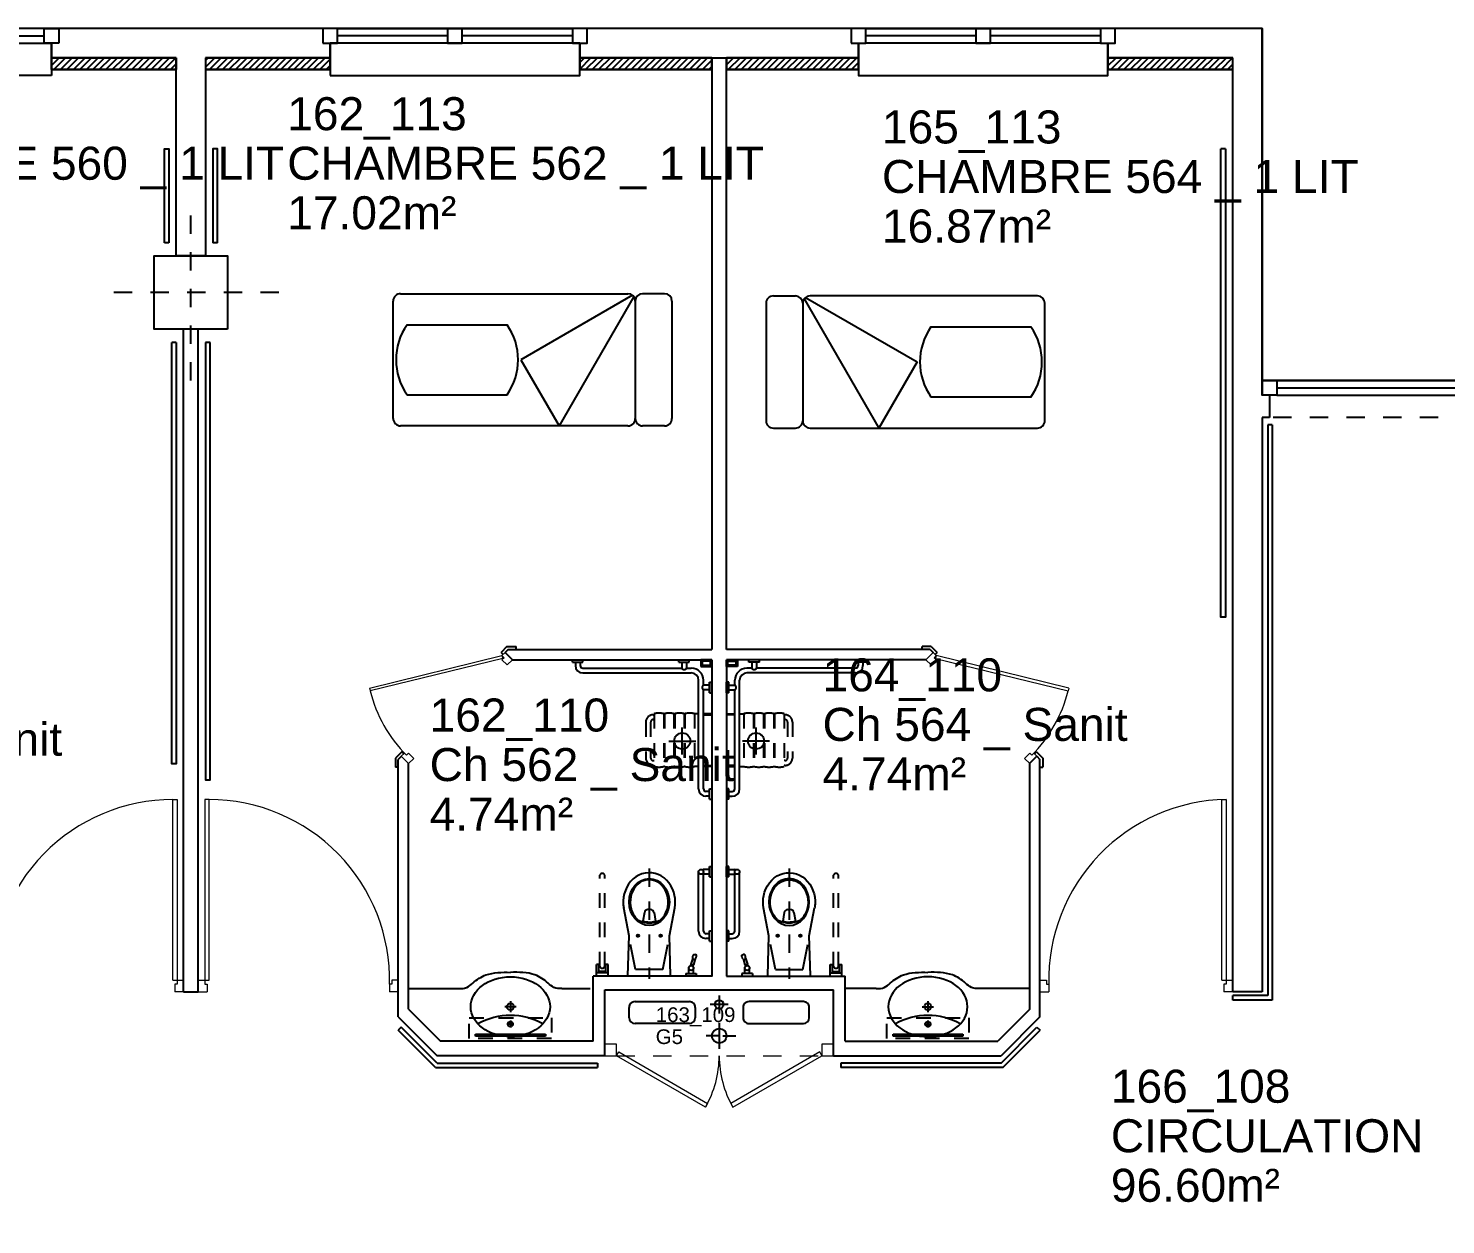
# Model space of a CAD drawing. Header units: metres. Extents: x -5 to 211, y -2 to 116.
# Drawn here: x 158.69 to 168.35, y 107.8 to 115.95 of the extents above; entities that cross this region are included whole.
import ezdxf

# ---------------------------------------------------------------- set-up
doc = ezdxf.new("R2010")
doc.units = ezdxf.units.M
doc.header["$MEASUREMENT"] = 0
for name, pattern in [('CACHÉ', [0.25, 0.125, -0.125]), ('CONTINU', [0]), ('HIDDEN2', [0.1875, 0.125, -0.0625])]:
    doc.linetypes.add(name, pattern=pattern)
doc.layers.get('0').update_dxf_attribs({"linetype": 'CONTINUOUS'})
for name, color, linetype in [('001 axes', 1, 'CONTINUOUS'), ('004 isolation', 7, 'CONTINUOUS'), ('006 sanitaire', 5, 'CONTINUOUS'), ('009 main courante', 171, 'CONTINUOUS'), ('400 Lits', 150, 'CONTINUOUS'), ('A_ACCÈS', 7, 'CONTINUOUS'), ('A_CHASS', 4, 'CONTINUOUS'), ('A_Etiqu_Gaine', 8, 'CONTINUOUS'), ('A_Etiqu_Gaine_code', 8, 'CONTINUOUS'), ('A_Etiqu_Local', 8, 'CONTINUOUS'), ('A_MURS_CLOI', 7, 'CONTINUOUS'), ('A_MURS_STRU', 7, 'CONTINU'), ('CONTOUR', 54, 'CONTINUOUS')]:
    doc.layers.add(name, color=color, linetype=linetype)
doc.layers.add('A_PORT', color=8, linetype='CONTINUOUS', lineweight=0)
doc.styles.add('Attribut', font='arial.ttf')

# ---------------------------------------------------------------- blocks, each defined once
blk = doc.blocks.new('A_Etiqu_Local')
at = {"style": 'Attribut', "flags": 1}
for tag, p in [('CODE_HOPITAL', (-0.4463, 1.9645)), ('CODE_SITE', (-0.4463, 1.7395)), ('CODE_BATIMENT', (-0.4463, 1.5145)), ('CODE_SECTEUR', (-0.4463, 1.2895)), ('CODE_ETAGE', (-0.4463, 1.0645)), ('NOM_NORMALISE', (-0.4463, -0.843)), ('SECTEUR_ACTIVITE', (-0.4463, -1.068)), ('SOUS_SECTEUR_ACTIVITE', (-0.4463, -1.293)), ('VOLUME', (-0.4463, -1.518)), ('SERVICE', (-0.4463, -1.743)), ('CODE_UG', (-0.4463, -1.968)), ('CODE_UA', (-0.4463, -2.193)), ('CODE_POLE', (-0.4463, -2.418)), ('OCCUPANT_EXTERNE', (-0.4463, -2.643)), ('DISPONIBILITE', (-0.4463, -2.868)), ('ACCES_HANDICAPES', (-0.4463, -3.093)), ('NATURE_SOL', (-0.4463, -3.318)), ('RISQUE_LABORATOIRE', (-0.4463, -3.543)), ('AMIANTE', (-0.4463, -3.768))]:
    blk.add_attdef(tag, p, '', height=0.15, dxfattribs=at)
at = {"layer": 'A_Etiqu_Local', "style": 'Attribut'}
for tag, p in [('CODE_PIECE', (-0.4437, 0.5281)), ('NOM_USAGE', (-0.4437, 0.1906)), ('SURFACE', (-0.4437, -0.1469))]:
    blk.add_attdef(tag, p, '', height=0.225, dxfattribs=at)
blk = doc.blocks.new('A_Etiqu_Gaine')
at = {"style": 'Attribut', "flags": 1}
for tag, p in [('CODE_HOPITAL', (-0.4323, 0.8651)), ('CODE_SITE', (-0.4323, 0.7151)), ('CODE_BATIMENT', (-0.4323, 0.5651)), ('CODE_SECTEUR', (-0.4323, 0.4151)), ('CODE_ETAGE', (-0.4323, 0.2651)), ('NOM_NORMALISE', (-0.4323, -0.3349)), ('SECTEUR_ACTIVITE', (-0.4323, -0.4849)), ('SOUS_SECTEUR_ACTIVITE', (-0.4323, -0.6349)), ('SURFACE', (-0.4323, -0.7849)), ('CODE_UG', (-0.4323, -0.9349)), ('CODE_POLE', (-0.4323, -1.0849)), ('AMIANTE', (-0.4323, -1.2349))]:
    blk.add_attdef(tag, p, '', height=0.1, dxfattribs=at)
at = {"layer": 'A_Etiqu_Gaine', "style": 'Attribut'}
blk.add_attdef('NOM_USAGE', (-0.4323, -0.1849), '', height=0.1, dxfattribs=at)
at = {"layer": 'A_Etiqu_Gaine_code', "style": 'Attribut'}
blk.add_attdef('CODE_PIECE', (-0.4323, -0.0349), '', height=0.1, dxfattribs=at)

msp = doc.modelspace()

# ---------------------------------------------------------------- linework, layer by layer
at = {"layer": '001 axes', "color": 8, "linetype": 'CACHÉ'}
for p, q in [((159.7999, 113.5461), (159.7999, 114.7461)), ((160.3999, 114.1461), (159.1999, 114.1461))]:
    msp.add_line(p, q, dxfattribs=at)
at = {"layer": '004 isolation', "color": 8, "linetype": 'Continuous'}
for p, q in [((158.8504, 115.6656), (158.8504, 115.7456)), ((158.8504, 115.7456), (159.6999, 115.7456)), ((158.8576, 115.7456), (158.8504, 115.7384)), ((158.8504, 115.6942), (158.9018, 115.7456)), ((158.946, 115.7456), (158.866, 115.6656)), ((158.9102, 115.6656), (158.9902, 115.7456)), ((159.0343, 115.7456), (158.9544, 115.6656)), ((158.9986, 115.6656), (159.0786, 115.7456)), ((159.1227, 115.7456), (159.0428, 115.6656)), ((159.087, 115.6656), (159.1669, 115.7456)), ((159.2111, 115.7456), (159.1311, 115.6656)), ((159.1753, 115.6656), (159.2553, 115.7456)), ((159.2995, 115.7456), (159.2195, 115.6656)), ((159.2637, 115.6656), (159.3437, 115.7456)), ((159.3879, 115.7456), (159.3079, 115.6656)), ((159.3521, 115.6656), (159.4321, 115.7456)), ((159.4763, 115.7456), (159.3963, 115.6656)), ((159.4405, 115.6656), (159.5205, 115.7456)), ((159.5647, 115.7456), (159.4847, 115.6656)), ((159.5289, 115.6656), (159.6089, 115.7456)), ((159.6531, 115.7456), (159.5731, 115.6656)), ((159.6173, 115.6656), (159.6973, 115.7456)), ((159.6999, 115.7456), (159.6999, 115.6656)), ((160.7494, 115.7456), (159.8999, 115.7456)), ((159.8999, 115.7456), (159.8999, 115.6656)), ((159.9182, 115.7456), (159.8999, 115.7272)), ((159.8999, 115.683), (159.9624, 115.7456)), ((160.0066, 115.7456), (159.9266, 115.6656)), ((159.9708, 115.6656), (160.0508, 115.7456)), ((160.095, 115.7456), (160.015, 115.6656)), ((160.0592, 115.6656), (160.1392, 115.7456)), ((160.1834, 115.7456), (160.1034, 115.6656)), ((160.1476, 115.6656), (160.2276, 115.7456)), ((160.2718, 115.7456), (160.1918, 115.6656)), ((160.236, 115.6656), (160.316, 115.7456)), ((160.3602, 115.7456), (160.2802, 115.6656)), ((160.3244, 115.6656), (160.4044, 115.7456)), ((160.4486, 115.7456), (160.3686, 115.6656)), ((160.4128, 115.6656), (160.4928, 115.7456)), ((160.537, 115.7456), (160.457, 115.6656)), ((160.5012, 115.6656), (160.5812, 115.7456)), ((160.6254, 115.7456), (160.5454, 115.6656)), ((160.5896, 115.6656), (160.6696, 115.7456)), ((160.7138, 115.7456), (160.6338, 115.6656)), ((160.678, 115.6656), (160.7494, 115.737)), ((160.7494, 115.6656), (160.7494, 115.7456)), ((163.3496, 115.7456), (162.4494, 115.7456)), ((162.4494, 115.7456), (162.4494, 115.6656)), ((162.4815, 115.7456), (162.4494, 115.7135)), ((162.4494, 115.6693), (162.5257, 115.7456)), ((162.5699, 115.7456), (162.4899, 115.6656)), ((162.5341, 115.6656), (162.6141, 115.7456)), ((162.6583, 115.7456), (162.5783, 115.6656)), ((162.6225, 115.6656), (162.7025, 115.7456)), ((162.7467, 115.7456), (162.6667, 115.6656)), ((162.7109, 115.6656), (162.7909, 115.7456)), ((162.835, 115.7456), (162.7551, 115.6656)), ((162.7992, 115.6656), (162.8792, 115.7456)), ((162.9234, 115.7456), (162.8434, 115.6656)), ((162.8876, 115.6656), (162.9677, 115.7456)), ((163.0118, 115.7456), (162.9319, 115.6656)), ((162.976, 115.6656), (163.056, 115.7456)), ((163.1002, 115.7456), (163.0202, 115.6656)), ((163.0644, 115.6656), (163.1444, 115.7456)), ((163.1886, 115.7456), (163.1086, 115.6656)), ((163.1528, 115.6656), (163.2328, 115.7456)), ((163.277, 115.7456), (163.197, 115.6656)), ((163.2412, 115.6656), (163.3212, 115.7456)), ((163.3496, 115.7298), (163.2854, 115.6656)), ((163.3496, 115.6656), (163.3496, 115.7456)), ((164.3501, 115.7456), (163.4499, 115.7456)), ((163.4499, 115.7456), (163.4499, 115.6656)), ((163.4538, 115.7456), (163.4499, 115.7417)), ((163.4499, 115.6975), (163.4979, 115.7456)), ((163.5421, 115.7456), (163.4621, 115.6656)), ((163.5063, 115.6656), (163.5863, 115.7456)), ((163.6305, 115.7456), (163.5505, 115.6656)), ((163.5947, 115.6656), (163.6747, 115.7456)), ((163.7189, 115.7456), (163.6389, 115.6656)), ((163.6831, 115.6656), (163.7631, 115.7456)), ((163.8073, 115.7456), (163.7273, 115.6656)), ((163.7715, 115.6656), (163.8515, 115.7456)), ((163.8957, 115.7456), (163.8157, 115.6656)), ((163.8599, 115.6656), (163.9399, 115.7456)), ((163.9841, 115.7456), (163.9041, 115.6656)), ((163.9483, 115.6656), (164.0283, 115.7456)), ((164.0725, 115.7456), (163.9925, 115.6656)), ((164.0367, 115.6656), (164.1167, 115.7456)), ((164.1609, 115.7456), (164.0809, 115.6656)), ((164.1251, 115.6656), (164.2051, 115.7456)), ((164.2492, 115.7456), (164.1693, 115.6656)), ((164.2135, 115.6656), (164.2935, 115.7456)), ((164.3376, 115.7456), (164.2577, 115.6656)), ((164.3501, 115.6656), (164.3501, 115.7456)), ((166.0501, 115.7456), (166.0501, 115.6656)), ((166.8999, 115.7456), (166.0501, 115.7456)), ((166.0612, 115.7456), (166.0501, 115.7345)), ((166.0501, 115.6903), (166.1054, 115.7456)), ((166.1496, 115.7456), (166.0696, 115.6656)), ((166.1138, 115.6656), (166.1938, 115.7456)), ((166.238, 115.7456), (166.158, 115.6656)), ((166.2022, 115.6656), (166.2822, 115.7456)), ((166.3264, 115.7456), (166.2464, 115.6656)), ((166.2906, 115.6656), (166.3706, 115.7456)), ((166.4148, 115.7456), (166.3348, 115.6656)), ((166.379, 115.6656), (166.459, 115.7456)), ((166.5032, 115.7456), (166.4232, 115.6656)), ((166.4674, 115.6656), (166.5474, 115.7456)), ((166.5916, 115.7456), (166.5116, 115.6656)), ((166.5558, 115.6656), (166.6358, 115.7456)), ((166.68, 115.7456), (166.6, 115.6656)), ((166.6442, 115.6656), (166.7241, 115.7456)), ((166.7684, 115.7456), (166.6883, 115.6656)), ((166.7326, 115.6656), (166.8125, 115.7456)), ((166.8567, 115.7456), (166.7767, 115.6656)), ((166.8209, 115.6656), (166.8998, 115.7445)), ((166.8999, 115.6656), (166.8999, 115.7456)), ((159.6999, 115.6656), (158.8504, 115.6656)), ((159.6999, 115.704), (159.6615, 115.6656)), ((159.8999, 115.6656), (160.7494, 115.6656)), ((160.7494, 115.6928), (160.7221, 115.6656)), ((162.4494, 115.6656), (163.3496, 115.6656)), ((163.3296, 115.6656), (163.3496, 115.6856)), ((163.4499, 115.6656), (164.3501, 115.6656)), ((164.3018, 115.6656), (164.3501, 115.7138)), ((164.3501, 115.6697), (164.346, 115.6656)), ((166.0501, 115.6656), (166.8999, 115.6656)), ((166.8998, 115.7004), (166.8651, 115.6656))]:
    msp.add_line(p, q, dxfattribs=at)
at = {"layer": '006 sanitaire', "color": 8, "linetype": 'Continuous'}
for p, q in [((162.401, 111.6278), (162.401, 111.6445)), ((162.401, 111.6278), (162.4717, 111.6278)), ((162.4198, 111.6278), (162.4198, 111.6045)), ((162.4528, 111.6278), (162.4528, 111.6045)), ((162.4698, 111.5875), (163.1446, 111.5875)), ((162.4717, 111.6278), (162.4717, 111.6445)), ((163.1257, 111.6445), (163.1964, 111.6445)), ((163.1257, 111.6278), (163.1257, 111.6445)), ((163.1257, 111.6278), (163.1964, 111.6278)), ((163.1446, 111.6278), (163.1446, 111.5875)), ((163.1776, 111.6278), (163.1776, 111.5875)), ((163.1776, 111.5875), (163.2101, 111.5875)), ((163.1964, 111.6278), (163.1964, 111.6445)), ((163.2751, 111.6445), (163.2751, 111.5976)), ((163.3501, 111.6445), (163.2751, 111.6445)), ((163.2751, 111.5976), (163.3501, 111.5976)), ((163.2851, 111.6345), (163.2851, 111.6076)), ((163.3401, 111.6345), (163.2851, 111.6345)), ((163.2851, 111.6076), (163.3401, 111.6076)), ((163.3401, 111.6076), (163.3401, 111.6345)), ((163.3501, 111.5976), (163.3501, 111.6445)), ((163.4497, 111.5976), (163.4497, 111.6445)), ((163.4497, 111.6445), (163.5247, 111.6445)), ((163.5247, 111.5976), (163.4497, 111.5976)), ((163.4597, 111.6076), (163.4597, 111.6345)), ((163.4597, 111.6345), (163.5147, 111.6345)), ((163.5147, 111.6076), (163.4597, 111.6076)), ((163.5147, 111.6345), (163.5147, 111.6076)), ((163.5247, 111.6445), (163.5247, 111.5976)), ((163.6222, 111.5875), (163.5897, 111.5875)), ((163.674, 111.6445), (163.6033, 111.6445)), ((163.6033, 111.6278), (163.6033, 111.6445)), ((163.674, 111.6278), (163.6033, 111.6278)), ((163.6222, 111.6278), (163.6222, 111.5875)), ((163.6552, 111.6278), (163.6552, 111.5875)), ((164.3299, 111.5875), (163.6552, 111.5875)), ((163.674, 111.6278), (163.674, 111.6445)), ((164.3281, 111.6278), (164.3281, 111.6445)), ((164.3988, 111.6278), (164.3281, 111.6278)), ((164.3469, 111.6278), (164.3469, 111.6045)), ((164.3799, 111.6278), (164.3799, 111.6045)), ((164.3988, 111.6278), (164.3988, 111.6445)), ((162.4698, 111.5545), (163.2101, 111.5545)), ((163.2601, 110.7643), (163.2601, 111.5045)), ((163.2931, 111.472), (163.2931, 111.5045)), ((163.3333, 111.4909), (163.3501, 111.4909)), ((163.3333, 111.4202), (163.3333, 111.4909)), ((163.3501, 111.4202), (163.3501, 111.4909)), ((163.4497, 111.4202), (163.4497, 111.4909)), ((163.4664, 111.4909), (163.4497, 111.4909)), ((163.4664, 111.4202), (163.4664, 111.4909)), ((163.5067, 111.472), (163.5067, 111.5045)), ((163.5397, 110.7643), (163.5397, 111.5045)), ((164.3299, 111.5545), (163.5897, 111.5545)), ((163.3333, 111.472), (163.2931, 111.472)), ((163.2931, 110.7643), (163.2931, 111.439)), ((163.3333, 111.439), (163.2931, 111.439)), ((163.3333, 111.4202), (163.3501, 111.4202)), ((163.4664, 111.4202), (163.4497, 111.4202)), ((163.4664, 111.472), (163.5067, 111.472)), ((163.4664, 111.439), (163.5067, 111.439)), ((163.5067, 110.7643), (163.5067, 111.439)), ((163.0562, 111.0907), (163.2407, 111.0907)), ((163.1484, 110.9984), (163.1484, 111.183)), ((163.7436, 111.0907), (163.559, 111.0907)), ((163.6513, 110.9984), (163.6513, 111.183)), ((163.3333, 110.7473), (163.3101, 110.7473)), ((163.3333, 110.7143), (163.3101, 110.7143)), ((163.3333, 110.6954), (163.3333, 110.7661)), ((163.3333, 110.7661), (163.3501, 110.7661)), ((163.4664, 110.7661), (163.4497, 110.7661)), ((163.4664, 110.6954), (163.4664, 110.7661)), ((163.4664, 110.7473), (163.4897, 110.7473)), ((163.4664, 110.7143), (163.4897, 110.7143)), ((163.3333, 110.6954), (163.3501, 110.6954)), ((163.4664, 110.6954), (163.4497, 110.6954)), ((163.3334, 110.1645), (163.3334, 110.2352)), ((163.3334, 110.2352), (163.3502, 110.2352)), ((163.3502, 110.1645), (163.3502, 110.2352)), ((163.4496, 110.1645), (163.4496, 110.2352)), ((163.4663, 110.2352), (163.4496, 110.2352)), ((163.4663, 110.1645), (163.4663, 110.2352)), ((163.2602, 109.7952), (163.2602, 110.1999)), ((163.3334, 110.2164), (163.2932, 110.2164)), ((163.2932, 109.7952), (163.2932, 110.1999)), ((163.3334, 110.1834), (163.2932, 110.1834)), ((163.3334, 110.1645), (163.3502, 110.1645)), ((163.4663, 110.1645), (163.4496, 110.1645)), ((163.4663, 110.2164), (163.5066, 110.2164)), ((163.4663, 110.1834), (163.5066, 110.1834)), ((163.5066, 109.7952), (163.5066, 110.1999)), ((163.5396, 109.7952), (163.5396, 110.1999)), ((162.7858, 109.7639), (162.7493, 109.9544)), ((162.9317, 109.9422), (162.9148, 109.9422)), ((163.0608, 109.7639), (163.0972, 109.9544)), ((163.739, 109.7639), (163.7025, 109.9544)), ((163.868, 109.9422), (163.8849, 109.9422)), ((164.014, 109.7639), (164.0504, 109.9544)), ((162.8902, 109.9214), (162.8804, 109.8633)), ((162.9564, 109.9214), (162.9662, 109.8631)), ((163.8433, 109.9214), (163.8336, 109.8631)), ((163.9096, 109.9214), (163.9193, 109.8633)), ((162.7783, 109.4939), (162.7858, 109.7639)), ((162.8338, 109.7639), (162.8578, 109.7639)), ((162.8458, 109.7519), (162.8458, 109.7759)), ((163.0128, 109.7639), (162.9888, 109.7639)), ((163.0008, 109.7519), (163.0008, 109.7759)), ((163.0683, 109.4939), (163.0608, 109.7639)), ((163.3334, 109.7782), (163.3102, 109.7782)), ((163.3334, 109.7452), (163.3102, 109.7452)), ((163.3334, 109.7971), (163.3502, 109.7971)), ((163.3334, 109.7264), (163.3334, 109.7971)), ((163.4663, 109.7971), (163.4496, 109.7971)), ((163.4663, 109.7264), (163.4663, 109.7971)), ((163.4663, 109.7782), (163.4896, 109.7782)), ((163.4663, 109.7452), (163.4896, 109.7452)), ((163.7315, 109.4939), (163.739, 109.7639)), ((163.787, 109.7639), (163.811, 109.7639)), ((163.799, 109.7519), (163.799, 109.7759)), ((163.966, 109.7639), (163.942, 109.7639)), ((163.954, 109.7519), (163.954, 109.7759)), ((164.0215, 109.4939), (164.014, 109.7639)), ((162.8301, 109.5346), (162.7959, 109.7046)), ((163.0164, 109.5346), (163.0506, 109.7046)), ((163.3334, 109.7264), (163.3502, 109.7264)), ((163.4663, 109.7264), (163.4496, 109.7264)), ((163.7833, 109.5346), (163.7491, 109.7046)), ((163.9696, 109.5346), (164.0038, 109.7046)), ((162.5644, 109.4893), (162.5644, 109.5688)), ((162.5802, 109.5688), (162.5644, 109.5688)), ((162.5802, 109.5103), (162.5802, 109.5688)), ((162.5869, 109.5612), (162.5802, 109.5612)), ((162.6265, 109.5612), (162.6199, 109.5612)), ((162.6265, 109.5103), (162.6265, 109.5688)), ((162.6424, 109.5688), (162.6265, 109.5688)), ((162.6424, 109.4893), (162.6424, 109.5688)), ((163.1925, 109.506), (163.1925, 109.5441)), ((163.2079, 109.5704), (163.2046, 109.56)), ((163.2177, 109.6048), (163.2068, 109.5707)), ((163.224, 109.5652), (163.2068, 109.5707)), ((163.2349, 109.5992), (163.2177, 109.6048)), ((163.2213, 109.6122), (163.2188, 109.6044)), ((163.2228, 109.5656), (163.2199, 109.5565)), ((163.2349, 109.5992), (163.224, 109.5652)), ((163.2255, 109.506), (163.2255, 109.5463)), ((163.2363, 109.6074), (163.2337, 109.5996)), ((163.5635, 109.6074), (163.566, 109.5996)), ((163.5648, 109.5992), (163.582, 109.6048)), ((163.5648, 109.5992), (163.5757, 109.5652)), ((163.5742, 109.506), (163.5742, 109.5463)), ((163.5757, 109.5652), (163.5929, 109.5707)), ((163.5769, 109.5656), (163.5798, 109.5565)), ((163.5784, 109.6122), (163.5809, 109.6044)), ((163.582, 109.6048), (163.5929, 109.5707)), ((163.5918, 109.5704), (163.5951, 109.56)), ((163.6072, 109.506), (163.6072, 109.5441)), ((164.1574, 109.4893), (164.1574, 109.5688)), ((164.1574, 109.5688), (164.1732, 109.5688)), ((164.1732, 109.5103), (164.1732, 109.5688)), ((164.1732, 109.5612), (164.1799, 109.5612)), ((164.2129, 109.5612), (164.2195, 109.5612)), ((164.2195, 109.5103), (164.2195, 109.5688)), ((164.2195, 109.5688), (164.2354, 109.5688)), ((164.2354, 109.4893), (164.2354, 109.5688)), ((162.6424, 109.5103), (162.5644, 109.5103)), ((162.6265, 109.5213), (162.5802, 109.5213)), ((163.0164, 109.5346), (162.8301, 109.5346)), ((163.1737, 109.506), (163.1737, 109.4893)), ((163.1737, 109.506), (163.2444, 109.506)), ((163.2444, 109.4893), (163.1737, 109.4893)), ((163.2444, 109.506), (163.2444, 109.4893)), ((163.6261, 109.506), (163.5554, 109.506)), ((163.5554, 109.506), (163.5554, 109.4893)), ((163.5554, 109.4893), (163.6261, 109.4893)), ((163.6261, 109.506), (163.6261, 109.4893)), ((163.7833, 109.5346), (163.9696, 109.5346)), ((164.1574, 109.5103), (164.2354, 109.5103)), ((164.1732, 109.5213), (164.2195, 109.5213)), ((161.2848, 109.4046), (161.6461, 109.4046)), ((162.3286, 109.4046), (162.5202, 109.4046)), ((163.4003, 109.3576), (163.4003, 109.2346)), ((164.4711, 109.4046), (164.2596, 109.4046)), ((165.5149, 109.4046), (165.1536, 109.4046)), ((162.0155, 109.2806), (161.939, 109.2806)), ((161.9772, 109.3188), (161.9772, 109.2423)), ((162.7868, 109.2057), (162.7868, 109.2757)), ((162.8268, 109.3157), (163.1968, 109.3157)), ((163.2368, 109.2757), (163.2368, 109.2057)), ((163.4617, 109.2961), (163.3388, 109.2961)), ((163.5637, 109.2757), (163.5637, 109.2057)), ((163.9737, 109.3157), (163.6037, 109.3157)), ((164.0137, 109.2057), (164.0137, 109.2757)), ((164.7843, 109.2806), (164.8608, 109.2806)), ((164.8225, 109.3188), (164.8225, 109.2423)), ((162.0011, 109.1623), (161.9533, 109.1623)), ((161.9772, 109.1862), (161.9772, 109.1384)), ((163.1968, 109.1657), (162.8268, 109.1657)), ((163.4003, 109.1702), (163.4003, 108.9945)), ((163.6037, 109.1657), (163.9737, 109.1657)), ((164.7986, 109.1623), (164.8464, 109.1623)), ((164.8225, 109.1862), (164.8225, 109.1384)), ((161.7398, 109.08), (161.7398, 109.0945)), ((161.7398, 109.0945), (162.2162, 109.0945)), ((162.2162, 109.08), (161.7398, 109.08)), ((162.2162, 109.0945), (162.2162, 109.08)), ((163.4003, 109.0823), (163.3124, 109.0823)), ((163.4253, 109.0823), (163.5132, 109.0823)), ((164.5851, 109.08), (164.5851, 109.0945)), ((164.5851, 109.0945), (165.0615, 109.0945)), ((165.0615, 109.08), (164.5851, 109.08)), ((165.0615, 109.0945), (165.0615, 109.08))]:
    msp.add_line(p, q, dxfattribs=at)
at = {"layer": '006 sanitaire', "color": 8, "linetype": 'HIDDEN2', "ltscale": 0.5}
for p, q in [((162.9001, 111.2197), (162.9001, 110.9747)), ((162.9331, 111.2197), (162.9331, 110.9747)), ((162.9501, 111.2697), (162.9568, 111.2697)), ((162.9501, 111.2367), (162.9568, 111.2367)), ((162.9568, 111.2765), (162.9568, 110.9179)), ((163.0218, 111.2765), (163.0218, 110.9179)), ((163.0268, 111.2765), (163.0218, 111.2765)), ((163.0268, 111.2765), (163.0268, 110.9179)), ((163.0918, 111.2765), (163.0918, 110.9179)), ((163.0968, 111.2765), (163.0918, 111.2765)), ((163.0968, 111.2765), (163.0968, 110.9179)), ((163.1618, 111.2765), (163.1618, 110.9179)), ((163.1668, 111.2765), (163.1618, 111.2765)), ((163.1668, 111.2765), (163.1668, 110.9179)), ((163.2318, 111.2765), (163.2318, 110.9179)), ((163.2601, 111.2765), (163.2318, 111.2765)), ((163.3501, 111.2765), (163.2931, 111.2765)), ((163.2931, 111.2697), (163.3501, 111.2697)), ((163.4497, 111.2765), (163.5067, 111.2765)), ((163.5067, 111.2697), (163.4497, 111.2697)), ((163.5397, 111.2765), (163.568, 111.2765)), ((163.568, 111.2765), (163.568, 110.9179)), ((163.633, 111.2765), (163.633, 110.9179)), ((163.633, 111.2765), (163.638, 111.2765)), ((163.638, 111.2765), (163.638, 110.9179)), ((163.703, 111.2765), (163.703, 110.9179)), ((163.703, 111.2765), (163.708, 111.2765)), ((163.708, 111.2765), (163.708, 110.9179)), ((163.773, 111.2765), (163.773, 110.9179)), ((163.773, 111.2765), (163.778, 111.2765)), ((163.778, 111.2765), (163.778, 110.9179)), ((163.843, 111.2765), (163.843, 110.9179)), ((163.8497, 111.2697), (163.843, 111.2697)), ((163.8497, 111.2367), (163.843, 111.2367)), ((163.8667, 111.2197), (163.8667, 110.9747)), ((163.8997, 111.2197), (163.8997, 110.9747)), ((162.9501, 110.9577), (162.9568, 110.9577)), ((162.9501, 110.9247), (162.9568, 110.9247)), ((163.0268, 110.9179), (163.0218, 110.9179)), ((163.0968, 110.9179), (163.0918, 110.9179)), ((163.1668, 110.9179), (163.1618, 110.9179)), ((163.2601, 110.9179), (163.2318, 110.9179)), ((163.2931, 110.9247), (163.3501, 110.9247)), ((163.3501, 110.9179), (163.2931, 110.9179)), ((163.5067, 110.9247), (163.4497, 110.9247)), ((163.4497, 110.9179), (163.5067, 110.9179)), ((163.5397, 110.9179), (163.568, 110.9179)), ((163.633, 110.9179), (163.638, 110.9179)), ((163.703, 110.9179), (163.708, 110.9179)), ((163.773, 110.9179), (163.778, 110.9179)), ((163.8497, 110.9577), (163.843, 110.9577)), ((163.8497, 110.9247), (163.843, 110.9247)), ((162.5869, 109.5536), (162.5869, 110.1772)), ((162.6199, 109.5536), (162.6199, 110.1772)), ((164.1799, 109.5536), (164.1799, 110.1772)), ((164.2129, 109.5536), (164.2129, 110.1772)), ((161.6972, 109.0641), (161.6972, 109.2041)), ((161.6972, 109.2041), (162.2572, 109.2041)), ((162.2572, 109.2041), (162.2572, 109.0641)), ((164.5425, 109.0641), (164.5425, 109.2041)), ((164.5425, 109.2041), (165.1025, 109.2041)), ((165.1025, 109.2041), (165.1025, 109.0641)), ((162.2572, 109.0641), (161.6972, 109.0641)), ((165.1025, 109.0641), (164.5425, 109.0641))]:
    msp.add_line(p, q, dxfattribs=at)
at = {"layer": '006 sanitaire', "color": 8, "linetype": 'HIDDEN2'}
for p, q in [((162.9233, 110.2218), (162.9233, 109.4695)), ((163.8765, 110.2218), (163.8765, 109.4695))]:
    msp.add_line(p, q, dxfattribs=at)
at = {"layer": '006 sanitaire', "color": 8, "linetype": 'Continuous'}
for centre, radius in [((163.1484, 111.0907), 0.055), ((163.6513, 111.0907), 0.055), ((163.2767, 110.1999), 0.0165), ((163.5231, 110.1999), 0.0165), ((162.8458, 109.7639), 0.008), ((163.0008, 109.7639), 0.008), ((163.799, 109.7639), 0.008), ((163.954, 109.7639), 0.008), ((163.209, 109.5441), 0.0165), ((163.5907, 109.5441), 0.0165), ((161.9772, 109.2806), 0.023), ((163.4003, 109.2961), 0.03), ((164.8225, 109.2806), 0.023), ((161.9772, 109.1623), 0.0175), ((164.8225, 109.1623), 0.0175), ((163.4003, 109.0823), 0.05)]:
    msp.add_circle(centre, radius, dxfattribs=at)
for centre, radius, start, end in [((162.4698, 111.6045), 0.05, 180, 270), ((162.4698, 111.6045), 0.017, 180, 270), ((163.1611, 111.5967), 0.0189, 209.13506, 330.86494), ((163.2101, 111.5045), 0.083, 0, 90), ((163.5897, 111.5045), 0.083, 90, 180), ((163.6387, 111.5967), 0.0189, 209.13506, 330.86494), ((164.3299, 111.6045), 0.017, 270, 0), ((164.3299, 111.6045), 0.05, 270, 0), ((163.2101, 111.5045), 0.05, 0, 90), ((163.5897, 111.5045), 0.05, 90, 180), ((163.3022, 111.4555), 0.0189, 119.13506, 240.86494), ((163.4975, 111.4555), 0.0189, 299.13506, 60.86494), ((163.3101, 110.7643), 0.05, 180, 270), ((163.3101, 110.7643), 0.017, 180, 270), ((163.4897, 110.7643), 0.05, 270, 0), ((163.4897, 110.7643), 0.017, 270, 0), ((163.3024, 110.1999), 0.0189, 119.13506, 140.11187), ((163.4974, 110.1999), 0.0189, 39.88813, 60.86494), ((162.9148, 109.9172), 0.025, 90, 170.48257), ((162.9317, 109.9172), 0.025, 9.51743, 90), ((163.868, 109.9172), 0.025, 90, 170.48257), ((163.8849, 109.9172), 0.025, 9.51743, 90), ((162.8766, 109.9124), 0.05, 226.30834, 244.72327), ((162.9236, 110.0121), 0.1602, 244.72327, 295.2614), ((162.9236, 110.0176), 0.1602, 254.35123, 285.38551), ((162.9707, 109.9124), 0.05, 295.2614, 314.08403), ((163.829, 109.9124), 0.05, 225.91597, 244.7386), ((163.8761, 110.0121), 0.1602, 244.7386, 295.27673), ((163.8761, 110.0176), 0.1602, 254.61449, 285.64877), ((163.9232, 109.9124), 0.05, 295.27673, 313.69166), ((163.3102, 109.7952), 0.05, 180, 270), ((163.3102, 109.7952), 0.017, 180, 270), ((163.4896, 109.7952), 0.017, 270, 0), ((163.4896, 109.7952), 0.05, 270, 0), ((162.6034, 109.5603), 0.0178, 201.92878, 338.07122), ((164.1964, 109.5603), 0.0178, 201.92878, 338.07122), ((162.8268, 109.2757), 0.04, 89.99924, 179.99933), ((163.1968, 109.2757), 0.04, 359.99924, 89.99933), ((163.6037, 109.2757), 0.04, 90.00067, 180.00076), ((163.9737, 109.2757), 0.04, 0.00067, 90.00076), ((161.9772, 108.774), 0.4476, 60.42755, 119.57245), ((162.8268, 109.2057), 0.04, 180.00006, 269.99994), ((163.1968, 109.2057), 0.04, 269.99934, 359.99923), ((163.6037, 109.2057), 0.04, 180.00067, 270.00076), ((163.9737, 109.2057), 0.04, 270.00006, 359.99994), ((164.8225, 108.774), 0.4476, 60.42755, 119.57245)]:
    msp.add_arc(centre, radius, start, end, dxfattribs=at)
at = {"layer": '006 sanitaire', "color": 8, "linetype": 'HIDDEN2', "ltscale": 0.5}
for centre, radius, start, end in [((162.9893, 111.1641), 0.1169, 73.86503, 106.13497), ((163.0593, 111.1641), 0.1169, 73.86503, 106.13497), ((163.1293, 111.1641), 0.1169, 73.86503, 106.13497), ((163.1993, 111.1641), 0.1169, 73.86503, 106.13497), ((163.6005, 111.1641), 0.1169, 73.86503, 106.13497), ((163.6705, 111.1641), 0.1169, 73.86503, 106.13497), ((163.7405, 111.1641), 0.1169, 73.86503, 106.13497), ((163.8105, 111.1641), 0.1169, 73.86503, 106.13497), ((162.9501, 111.2197), 0.05, 90, 180), ((162.9501, 111.2197), 0.017, 90, 180), ((163.8497, 111.2197), 0.05, 360, 90), ((163.8497, 111.2197), 0.017, 360, 90), ((162.9501, 110.9747), 0.05, 180, 270), ((162.9501, 110.9747), 0.017, 180, 270), ((162.9893, 111.0302), 0.1169, 253.86503, 286.13497), ((163.0593, 111.0302), 0.1169, 253.86503, 286.13497), ((163.1293, 111.0302), 0.1169, 253.86503, 286.13497), ((163.1993, 111.0302), 0.1169, 253.86503, 286.13497), ((163.6005, 111.0302), 0.1169, 253.86503, 286.13497), ((163.6705, 111.0302), 0.1169, 253.86503, 286.13497), ((163.7405, 111.0302), 0.1169, 253.86503, 286.13497), ((163.8105, 111.0302), 0.1169, 253.86503, 286.13497), ((163.8497, 110.9747), 0.05, 270, 0), ((163.8497, 110.9747), 0.017, 270, 0), ((162.6034, 110.1719), 0.0173, 17.79386, 162.20614), ((164.1964, 110.1719), 0.0173, 17.79386, 162.20614)]:
    msp.add_arc(centre, radius, start, end, dxfattribs=at)
at = {"layer": '006 sanitaire', "color": 8, "linetype": 'Continuous'}
msp.add_ellipse((162.9233, 109.9939), major_axis=(0, 0.16), ratio=0.859387, start_param=3.141593, end_param=9.424778, dxfattribs=at)
at = {"layer": '006 sanitaire', "color": 8, "linetype": 'Continuous', "extrusion": (0, 0, -1)}
for centre, major_axis, ratio in [((163.8765, 109.9939), (0, -0.16), 0.859387), ((164.8225, 109.2806), (-0.27, 0), 0.755556)]:
    msp.add_ellipse(centre, major_axis=major_axis, ratio=ratio, dxfattribs=at)
at = {"layer": '006 sanitaire', "color": 8, "linetype": 'Continuous'}
msp.add_ellipse((161.9772, 109.2806), major_axis=(0.27, 0), ratio=0.755556, dxfattribs=at)
for points, knots in [([(163.0972, 109.9544), (163.1018, 109.9809), (163.102, 110.0102), (163.0836, 110.1015), (163.0417, 110.1579), (162.9281, 110.2051), (162.8595, 110.1922), (162.7665, 110.1093), (162.7419, 110.0427), (162.7469, 109.9703), (162.7479, 109.9623), (162.7493, 109.9544)], [1.357319, 1.357319, 1.357319, 1.357319, 1.801245, 1.801245, 2.798426, 2.798426, 3.795608, 3.795608, 4.792789, 4.792789, 4.916836, 4.916836, 4.916836, 4.916836]), ([(163.0055, 109.8765), (163.0409, 109.9108), (163.0591, 109.9688), (163.0417, 110.0766), (163.0056, 110.1233), (162.9167, 110.1552), (162.8654, 110.1406), (162.7988, 110.063), (162.7856, 110.0014), (162.8073, 109.9201), (162.8225, 109.8949), (162.842, 109.8763)], [0.692162, 0.692162, 0.692162, 0.692162, 1.75636, 1.75636, 2.841981, 2.841981, 3.927602, 3.927602, 5.013223, 5.013223, 5.598138, 5.598138, 5.598138, 5.598138]), ([(163.7025, 109.9544), (163.6979, 109.9809), (163.6977, 110.0102), (163.7161, 110.1015), (163.7581, 110.1579), (163.8716, 110.2051), (163.9403, 110.1922), (164.0332, 110.1093), (164.0579, 110.0427), (164.0529, 109.9703), (164.0519, 109.9623), (164.0504, 109.9544)], [1.357319, 1.357319, 1.357319, 1.357319, 1.801245, 1.801245, 2.798426, 2.798426, 3.795608, 3.795608, 4.792789, 4.792789, 4.916836, 4.916836, 4.916836, 4.916836]), ([(163.7943, 109.8765), (163.7589, 109.9108), (163.7406, 109.9688), (163.758, 110.0766), (163.7941, 110.1233), (163.883, 110.1552), (163.9344, 110.1406), (164.001, 110.063), (164.0141, 110.0014), (163.9925, 109.9201), (163.9773, 109.8949), (163.9577, 109.8763)], [0.692162, 0.692162, 0.692162, 0.692162, 1.75636, 1.75636, 2.841981, 2.841981, 3.927602, 3.927602, 5.013223, 5.013223, 5.598138, 5.598138, 5.598138, 5.598138])]:
    msp.add_open_spline(points, degree=3, knots=knots, dxfattribs=at)
for points in [[(163.2213, 109.6122), (163.2207, 109.6234), (163.2278, 109.6368), (163.2371, 109.6355)], [(163.2363, 109.6074), (163.2433, 109.6162), (163.2453, 109.6312), (163.237, 109.6355)], [(163.5635, 109.6074), (163.5565, 109.6162), (163.5545, 109.6312), (163.5628, 109.6355)], [(163.5784, 109.6122), (163.579, 109.6234), (163.5719, 109.6368), (163.5627, 109.6355)], [(161.6461, 109.4046), (161.6803, 109.4116), (161.7203, 109.4416), (161.8101, 109.4972), (161.9772, 109.5146)], [(162.3286, 109.4046), (162.2741, 109.4116), (162.2342, 109.4416), (162.1443, 109.4972), (161.9772, 109.5146)], [(164.4711, 109.4046), (164.5256, 109.4116), (164.5656, 109.4416), (164.6554, 109.4972), (164.8225, 109.5146)], [(165.1536, 109.4046), (165.1194, 109.4116), (165.0795, 109.4416), (164.9896, 109.4972), (164.8225, 109.5146)]]:
    msp.add_spline(points, degree=3, dxfattribs=at)
at = {"layer": '009 main courante', "color": 8, "linetype": 'Continuous'}
for p, q in [((166.8502, 115.1256), (166.8202, 115.1256)), ((159.6496, 114.4861), (159.6196, 114.4861)), ((159.9799, 114.4861), (159.9499, 114.4861)), ((159.6997, 113.8061), (159.6697, 113.8061)), ((159.93, 113.8061), (159.9, 113.8061)), ((167.1399, 113.2461), (167.1399, 109.3561)), ((167.1699, 113.2461), (167.1399, 113.2461)), ((167.1699, 113.2461), (167.1699, 109.3261)), ((167.1399, 109.3561), (166.8999, 109.3561)), ((166.8999, 109.3261), (166.8999, 109.3561)), ((167.1699, 109.3261), (166.8999, 109.3261)), ((161.2336, 109.1413), (161.2124, 109.1201)), ((161.4663, 108.8661), (161.2124, 109.1201)), ((161.4787, 108.8961), (161.2336, 109.1413)), ((165.321, 108.8961), (165.5662, 109.1413)), ((165.3334, 108.8661), (165.5874, 109.1201)), ((165.5662, 109.1413), (165.5874, 109.1201)), ((161.4663, 108.8661), (162.5698, 108.8661)), ((161.4787, 108.8961), (162.5697, 108.8961)), ((162.5697, 108.8961), (162.5698, 108.8661)), ((164.23, 108.8961), (164.2299, 108.8661)), ((165.3334, 108.8661), (164.2299, 108.8661)), ((165.321, 108.8961), (164.23, 108.8961))]:
    msp.add_line(p, q, dxfattribs=at)
for points in [[(158.8504, 115.6256), (157.1504, 115.6256), (157.1504, 115.8456), (158.8504, 115.8456)], [(160.7494, 115.6256), (162.4494, 115.6256), (162.4494, 115.8456), (160.7494, 115.8456)]]:
    msp.add_lwpolyline(points, close=True, dxfattribs=at)
for points in [[(164.3501, 115.8456), (164.3501, 115.6256), (166.0501, 115.6256), (166.0501, 115.8456)], [(159.6196, 114.4861), (159.6196, 115.1256), (159.6496, 115.1256), (159.6496, 114.4861)], [(159.9799, 114.4861), (159.9799, 115.1256), (159.9499, 115.1256), (159.9499, 114.4861)], [(166.8502, 115.1256), (166.8502, 111.935), (166.8202, 111.935), (166.8202, 115.1256)], [(159.6997, 113.8061), (159.6997, 110.9359), (159.6697, 110.9359), (159.6697, 113.8061)], [(159.9, 113.8061), (159.9, 110.8253), (159.93, 110.8253), (159.93, 113.8061)]]:
    msp.add_lwpolyline(points, dxfattribs=at)
at = {"layer": '400 Lits', "color": 8, "linetype": 'Continuous'}
for p, q in [((161.1783, 113.2882), (161.1783, 114.0883)), ((161.2283, 114.1383), (162.7786, 114.1383)), ((162.8095, 114.1274), (162.0489, 113.6882)), ((162.8174, 114.1194), (162.3087, 113.2382)), ((162.8283, 114.0883), (162.8283, 113.2882)), ((162.8283, 114.0883), (162.8283, 113.2882)), ((162.8283, 114.0883), (162.8283, 113.2882)), ((163.0283, 114.1383), (162.8783, 114.1383)), ((163.0783, 114.0883), (163.0783, 113.2882)), ((163.7696, 114.1232), (163.9196, 114.1232)), ((163.9804, 114.1044), (164.4892, 113.2232)), ((163.9884, 114.1123), (164.749, 113.6732)), ((165.5696, 114.1232), (164.0193, 114.1232)), ((163.7196, 114.0732), (163.7196, 113.2732)), ((163.9696, 114.0732), (163.9696, 113.2732)), ((163.9696, 114.0732), (163.9696, 113.2732)), ((163.9696, 114.0732), (163.9696, 113.2732)), ((165.6196, 113.2732), (165.6196, 114.0732)), ((161.2728, 113.9268), (161.9544, 113.9268)), ((164.8435, 113.9118), (165.5251, 113.9118)), ((162.0489, 113.6882), (162.3087, 113.2382)), ((164.749, 113.6732), (164.4892, 113.2232)), ((161.2728, 113.4497), (161.9544, 113.4497)), ((164.8435, 113.4347), (165.5251, 113.4347)), ((162.7786, 113.2382), (161.2283, 113.2382)), ((163.0283, 113.2382), (162.8783, 113.2382)), ((163.7696, 113.2232), (163.9196, 113.2232)), ((164.0193, 113.2232), (165.5696, 113.2232))]:
    msp.add_line(p, q, dxfattribs=at)
for centre, radius, start, end in [((161.2283, 114.0883), 0.05, 89.99824, 179.99832), ((162.7783, 114.0883), 0.05, 359.99834, 89.99823), ((162.8783, 114.0883), 0.05, 90.00177, 180.00166), ((163.0283, 114.0883), 0.05, 359.99834, 89.99823), ((163.7696, 114.0732), 0.05, 89.99709, 179.99718), ((163.9196, 114.0732), 0.05, 0.00292, 90.00281), ((164.0196, 114.0732), 0.05, 89.99709, 179.99718), ((165.5696, 114.0732), 0.05, 0.00177, 90.00166), ((161.6136, 113.6883), 0.416, 145.00777, 214.99254), ((161.6136, 113.6883), 0.416, 325.00791, 34.99193), ((165.1843, 113.6732), 0.416, 145.00777, 214.99254), ((165.1843, 113.6732), 0.416, 325.00791, 34.99193), ((161.2283, 113.2882), 0.05, 179.99824, 269.99832), ((162.7783, 113.2883), 0.05, 269.99824, 359.99832), ((162.8783, 113.2883), 0.05, 180.00168, 270.00176), ((163.0283, 113.2883), 0.05, 269.99824, 359.99832), ((163.7696, 113.2732), 0.05, 180.00168, 270.00176), ((163.9196, 113.2732), 0.05, 269.99824, 359.99832), ((164.0196, 113.2732), 0.05, 180.00168, 270.00176), ((165.5696, 113.2732), 0.05, 270.00168, 0.00176)]:
    msp.add_arc(centre, radius, start, end, dxfattribs=at)
at = {"layer": 'A_ACCÈS', "color": 8, "linetype": 'CACHÉ'}
msp.add_line((168.7999, 113.2961), (167.1499, 113.2961), dxfattribs=at)
at = {"layer": 'A_CHASS', "color": 8, "linetype": 'Continuous'}
for p, q in [((158.8004, 115.9456), (157.2004, 115.9456)), ((160.7994, 115.9456), (162.3994, 115.9456)), ((164.4001, 115.9456), (166.0001, 115.9456)), ((157.2004, 115.8456), (158.8004, 115.8456)), ((158.0504, 115.8956), (158.8004, 115.8956)), ((161.5494, 115.8956), (160.7994, 115.8956)), ((162.3994, 115.8456), (160.7994, 115.8456)), ((162.3994, 115.8956), (161.6494, 115.8956)), ((165.1501, 115.8956), (164.4001, 115.8956)), ((166.0001, 115.8456), (164.4001, 115.8456)), ((166.0001, 115.8956), (165.2501, 115.8956)), ((167.1999, 113.5461), (168.7499, 113.5461)), ((167.1999, 113.4961), (168.7499, 113.4961)), ((167.1999, 113.4461), (168.8499, 113.4461))]:
    msp.add_line(p, q, dxfattribs=at)
at = {"layer": 'A_MURS_CLOI', "color": 8}
for p, q in [((158.8504, 115.7456), (158.8504, 115.6656)), ((160.7494, 115.7456), (160.7494, 115.6656)), ((162.4494, 115.6656), (162.4494, 115.7456)), ((163.3496, 115.7456), (163.3496, 115.6656)), ((163.4499, 115.6656), (163.4499, 115.7456)), ((164.3501, 115.7456), (164.3501, 115.6656)), ((166.0501, 115.6656), (166.0501, 115.7456)), ((158.8504, 115.6656), (159.6999, 115.6656)), ((160.7494, 115.6656), (159.8999, 115.6656)), ((163.3496, 115.6656), (162.4494, 115.6656)), ((164.3501, 115.6656), (163.4499, 115.6656)), ((166.8999, 115.6656), (166.0501, 115.6656))]:
    msp.add_line(p, q, dxfattribs=at)
at = {"layer": 'A_MURS_CLOI', "color": 8, "linetype": 'Continuous'}
for p, q in [((163.3499, 115.7456), (163.4499, 115.7456)), ((159.7502, 109.3823), (159.7499, 113.8961)), ((159.8499, 109.3823), (159.8499, 113.8961)), ((161.9538, 111.7345), (161.914, 111.6948)), ((161.9282, 111.6806), (161.914, 111.6948)), ((161.9621, 111.7145), (161.9412, 111.6937)), ((161.9907, 111.6442), (161.9412, 111.6937)), ((161.9538, 111.7345), (162.0156, 111.7345)), ((161.9621, 111.7145), (163.3502, 111.7145)), ((162.0156, 111.7145), (162.0156, 111.7345)), ((164.8377, 111.7145), (163.4496, 111.7145)), ((164.7842, 111.7145), (164.7842, 111.7345)), ((164.846, 111.7345), (164.7842, 111.7345)), ((164.8377, 111.7145), (164.8585, 111.6937)), ((164.846, 111.7345), (164.8857, 111.6948)), ((164.8716, 111.6806), (164.8857, 111.6948)), ((161.9911, 111.6445), (161.9907, 111.6442)), ((161.9911, 111.6445), (163.3502, 111.6445)), ((164.8087, 111.6445), (163.4496, 111.6445)), ((161.237, 111.0178), (161.1933, 110.9741)), ((161.237, 111.0178), (161.2512, 111.0036)), ((165.5627, 111.0178), (165.5486, 111.0036)), ((165.5627, 111.0178), (165.6064, 110.9741)), ((161.1933, 110.9741), (161.1933, 110.9123)), ((161.2133, 110.9123), (161.1933, 110.9123)), ((161.2341, 110.9866), (161.2133, 110.9658)), ((161.2133, 109.2116), (161.2133, 110.9658)), ((161.2833, 109.2629), (161.2833, 110.9374)), ((165.5161, 110.9371), (165.5656, 110.9866)), ((165.5161, 110.9371), (165.5164, 110.9368)), ((165.5164, 109.2629), (165.5164, 110.9368)), ((165.5656, 110.9866), (165.5864, 110.9658)), ((165.5864, 109.2116), (165.5864, 110.9658)), ((165.5864, 110.9123), (165.6064, 110.9123)), ((165.6064, 110.9741), (165.6064, 110.9123)), ((162.5402, 109.0461), (162.5402, 109.4893)), ((163.4499, 109.4893), (164.2596, 109.4893)), ((164.2596, 109.0461), (164.2596, 109.4893)), ((159.7502, 109.3823), (159.8499, 109.3823)), ((162.6202, 108.9461), (162.6207, 109.3961)), ((162.6207, 109.3961), (164.1784, 109.3961)), ((164.1796, 108.9461), (164.179, 109.3961)), ((161.2833, 109.2629), (161.5001, 109.0461)), ((165.5164, 109.2629), (165.2996, 109.0461)), ((161.2133, 109.2116), (161.4787, 108.9461)), ((165.5864, 109.2116), (165.321, 108.9461)), ((162.5402, 109.0461), (161.5001, 109.0461)), ((164.2596, 109.0461), (165.2996, 109.0461)), ((162.6202, 108.9461), (161.4787, 108.9461)), ((164.1796, 108.9461), (165.321, 108.9461))]:
    msp.add_line(p, q, dxfattribs=at)
for points in [[(158.9004, 115.8456), (158.8004, 115.8456), (158.8004, 115.9456), (158.9004, 115.9456)], [(160.6994, 115.8456), (160.7994, 115.8456), (160.7994, 115.9456), (160.6994, 115.9456)], [(161.5494, 115.8456), (161.6494, 115.8456), (161.6494, 115.9456), (161.5494, 115.9456)], [(162.3994, 115.8456), (162.4994, 115.8456), (162.4994, 115.9456), (162.3994, 115.9456)], [(164.3001, 115.8456), (164.4001, 115.8456), (164.4001, 115.9456), (164.3001, 115.9456)], [(165.1501, 115.8456), (165.2501, 115.8456), (165.2501, 115.9456), (165.1501, 115.9456)], [(166.0001, 115.8456), (166.1001, 115.8456), (166.1001, 115.9456), (166.0001, 115.9456)], [(167.1999, 113.4461), (167.0999, 113.4461), (167.0999, 113.5461), (167.1999, 113.5461)]]:
    msp.add_lwpolyline(points, close=True, dxfattribs=at)
for points in [[(163.3499, 115.7456), (163.3502, 111.7145)], [(163.4496, 111.7145), (163.4499, 115.7456)], [(163.3502, 111.6445), (163.3499, 109.4893), (162.5407, 109.4893)], [(163.4496, 111.6445), (163.4499, 109.4893)]]:
    msp.add_lwpolyline(points, dxfattribs=at)
at = {"layer": 'A_MURS_STRU', "color": 8, "linetype": 'Continuous'}
for p, q in [((167.0999, 115.9461), (167.0999, 113.4461)), ((166.8999, 109.3823), (166.8999, 115.7456)), ((167.1499, 113.4461), (167.0999, 113.4461)), ((167.1499, 113.4461), (167.1499, 113.2961)), ((167.0999, 113.2961), (167.0999, 109.3823)), ((167.1499, 113.2961), (167.0999, 113.2961)), ((167.0999, 109.3823), (166.8999, 109.3823))]:
    msp.add_line(p, q, dxfattribs=at)
for points in [[(160.6994, 115.9456), (158.9004, 115.9456)], [(164.3001, 115.9456), (162.4994, 115.9456)], [(167.0999, 115.9456), (166.1001, 115.9456)], [(159.6999, 115.7456), (158.8501, 115.7456), (158.8501, 115.8456)], [(159.8999, 115.7456), (160.7497, 115.7456), (160.7497, 115.8456)], [(160.7494, 115.8456), (160.7494, 115.7456)], [(162.4494, 115.8456), (162.4494, 115.7456), (164.3504, 115.7456), (164.3504, 115.8456)], [(166.0501, 115.8456), (166.0501, 115.7456), (166.8999, 115.7456)], [(159.8999, 115.7456), (159.8999, 114.3961), (159.6999, 114.3961), (159.6999, 115.7456)]]:
    msp.add_lwpolyline(points, dxfattribs=at)
msp.add_lwpolyline([(160.0499, 113.8961), (159.5499, 113.8961), (159.5499, 114.3961), (160.0499, 114.3961)], close=True, dxfattribs=at)
at = {"layer": 'A_PORT', "color": 8}
for p, q in [((161.0169, 111.4519), (161.9197, 111.6728)), ((161.9409, 111.694), (161.9197, 111.6728)), ((161.9197, 111.6728), (161.9245, 111.6534)), ((161.9197, 111.6728), (161.9339, 111.6587)), ((161.9904, 111.6445), (161.9409, 111.694)), ((164.8093, 111.6445), (164.8588, 111.694)), ((164.8588, 111.694), (164.88, 111.6728)), ((164.88, 111.6728), (164.8659, 111.6587)), ((164.88, 111.6728), (164.8753, 111.6534)), ((165.7829, 111.4519), (164.88, 111.6728)), ((161.9245, 111.6534), (161.0215, 111.4325)), ((161.9339, 111.6587), (161.9197, 111.6445)), ((161.9197, 111.6445), (161.9551, 111.6092)), ((161.9551, 111.6092), (161.9904, 111.6445)), ((164.8447, 111.6092), (164.8093, 111.6445)), ((164.88, 111.6445), (164.8447, 111.6092)), ((164.8659, 111.6587), (164.88, 111.6445)), ((164.8753, 111.6534), (165.7782, 111.4325)), ((161.0169, 111.4519), (161.0216, 111.4325)), ((165.7829, 111.4519), (165.7781, 111.4325)), ((161.255, 111.0081), (161.2338, 110.9869)), ((161.2692, 110.994), (161.255, 111.0081)), ((161.2833, 111.0081), (161.2692, 110.994)), ((161.3187, 110.9728), (161.2833, 111.0081)), ((165.4811, 110.9728), (165.5164, 111.0081)), ((165.5164, 111.0081), (165.5306, 110.994)), ((165.5306, 110.994), (165.5447, 111.0081)), ((165.5447, 111.0081), (165.5659, 110.9869)), ((161.2338, 110.9869), (161.2833, 110.9374)), ((161.2833, 110.9374), (161.3187, 110.9728)), ((165.5164, 110.9374), (165.4811, 110.9728)), ((165.5659, 110.9869), (165.5164, 110.9374))]:
    msp.add_line(p, q, dxfattribs=at)
at = {"layer": 'A_PORT', "color": 8, "linetype": 'Continuous'}
for p, q in [((159.6763, 110.6926), (159.7063, 110.6926)), ((159.6763, 109.4623), (159.6763, 110.6926)), ((159.7063, 110.6926), (159.7063, 109.4345)), ((159.8938, 110.6926), (159.8938, 109.4345)), ((159.9238, 110.6926), (159.8938, 110.6926)), ((159.9238, 109.4623), (159.9238, 110.6926)), ((166.826, 109.4623), (166.826, 110.6926)), ((166.826, 110.6926), (166.856, 110.6926)), ((166.856, 110.6926), (166.856, 109.4345)), ((159.6763, 109.4623), (159.7502, 109.4623)), ((159.8499, 109.4623), (159.9238, 109.4623)), ((161.2133, 109.462), (161.1694, 109.462)), ((161.1694, 109.462), (161.1694, 109.4342)), ((161.2133, 109.382), (161.2133, 109.462)), ((165.5864, 109.382), (165.5864, 109.462)), ((165.5864, 109.462), (165.6303, 109.462)), ((165.6303, 109.462), (165.6303, 109.4342)), ((166.826, 109.4623), (166.8999, 109.4623)), ((159.6903, 109.4345), (159.6903, 109.3823)), ((159.7063, 109.4345), (159.6903, 109.4345)), ((159.7502, 109.3823), (159.6903, 109.3823)), ((159.8499, 109.3823), (159.9098, 109.3823)), ((159.8938, 109.4345), (159.9098, 109.4345)), ((159.9098, 109.4345), (159.9098, 109.3823)), ((161.1694, 109.4342), (161.1534, 109.4342)), ((161.1534, 109.4342), (161.1534, 109.382)), ((161.2133, 109.382), (161.1534, 109.382)), ((165.5864, 109.382), (165.6463, 109.382)), ((165.6303, 109.4342), (165.6463, 109.4342)), ((165.6463, 109.4342), (165.6463, 109.382)), ((166.856, 109.4345), (166.84, 109.4345)), ((166.84, 109.4345), (166.84, 109.3823)), ((166.8999, 109.3823), (166.84, 109.3823)), ((162.7002, 109.0261), (162.6202, 109.0261)), ((162.6202, 109.0261), (162.6202, 108.9461)), ((162.7002, 108.9461), (162.7002, 109.0261)), ((162.7002, 108.9461), (162.7152, 108.9721)), ((162.7152, 108.9721), (163.3214, 108.6221)), ((164.0852, 108.9721), (163.4789, 108.6221)), ((164.1002, 108.9461), (164.0852, 108.9721)), ((164.1802, 109.0261), (164.1002, 109.0261)), ((164.1002, 109.0261), (164.1002, 108.9461)), ((164.1802, 108.9461), (164.1802, 109.0261)), ((162.6202, 108.9461), (162.7002, 108.9461)), ((163.3064, 108.5961), (162.7002, 108.9461)), ((163.4939, 108.5961), (164.1002, 108.9461)), ((164.1002, 108.9461), (164.1802, 108.9461)), ((163.3214, 108.6221), (163.3064, 108.5961)), ((163.4789, 108.6221), (163.4939, 108.5961))]:
    msp.add_line(p, q, dxfattribs=at)
at = {"layer": 'A_PORT', "color": 8, "linetype": 'CACHÉ'}
msp.add_line((162.7002, 108.9461), (164.1002, 108.9461), dxfattribs=at)
at = {"layer": 'A_PORT', "color": 8}
for centre, start, end in [((161.9339, 111.6587), 193.92465, 225), ((164.8659, 111.6587), 315, 346.07535)]:
    msp.add_arc(centre, 0.94, start, end, dxfattribs=at)
at = {"layer": 'A_PORT', "color": 8, "linetype": 'Continuous'}
for centre, radius, start, end in [((159.6763, 109.462), 1.23, 90, 181.29426), ((159.9238, 109.462), 1.23, 358.70574, 90), ((166.8774, 109.4614), 1.2314, 90.99792, 181.26619), ((162.7002, 108.9461), 0.7, 329.99999, 359.99998), ((164.1002, 108.9461), 0.7, 179.99999, 209.99999)]:
    msp.add_arc(centre, radius, start, end, dxfattribs=at)
at = {"layer": 'CONTOUR', "color": 8}
msp.add_lwpolyline([(167.2905, 74.5461), (167.2905, 92.6961), (175.9799, 92.6961), (175.9799, 114.2961), (168.8499, 114.2961), (168.8499, 113.5461), (167.0999, 113.5461), (167.0999, 115.9463), (152.4999, 115.9461), (152.4999, 108.7461), (153.2002, 108.7461), (153.2002, 106.9961), (152.1802, 106.9961), (152.1802, 92.6461), (143.8002, 92.6462), (143.8002, 78.0461)], dxfattribs=at)

# ---------------------------------------------------------------- block references
at = {"layer": 'A_Etiqu_Gaine', "color": 8}
ref = msp.add_blockref('A_Etiqu_Gaine', (163.3997, 109.2111), dxfattribs=at)
ref.add_attrib('CODE_PIECE', '163_109', (162.9674, 109.1763), dxfattribs={"layer": 'A_Etiqu_Gaine_code', "height": 0.1, "style": 'Attribut'})
ref.add_attrib('NOM_USAGE', 'G5', (162.9674, 109.0263), dxfattribs={"height": 0.1, "style": 'Attribut'})
at = {"layer": 'A_Etiqu_Local', "color": 8}
ref = msp.add_blockref('A_Etiqu_Local', (157.6303, 114.7243), dxfattribs=at)
ref.add_attrib('CODE_PIECE', '158_113', (157.1866, 115.2524), dxfattribs={"height": 0.225, "style": 'Attribut'})
ref.add_attrib('NOM_USAGE', 'CHAMBRE 560 _ 1 LIT', (157.1866, 114.9149), dxfattribs={"height": 0.225, "style": 'Attribut'})
ref.add_attrib('SURFACE', '17.02m²', (157.1866, 114.5774), dxfattribs={"height": 0.225, "style": 'Attribut'})
ref = msp.add_blockref('A_Etiqu_Local', (160.8999, 114.7243), dxfattribs=at)
ref.add_attrib('CODE_PIECE', '162_113', (160.4562, 115.2524), dxfattribs={"height": 0.225, "style": 'Attribut'})
ref.add_attrib('NOM_USAGE', 'CHAMBRE 562 _ 1 LIT', (160.4562, 114.9149), dxfattribs={"height": 0.225, "style": 'Attribut'})
ref.add_attrib('SURFACE', '17.02m²', (160.4562, 114.5774), dxfattribs={"height": 0.225, "style": 'Attribut'})
ref = msp.add_blockref('A_Etiqu_Local', (164.9532, 114.634), dxfattribs=at)
ref.add_attrib('CODE_PIECE', '165_113', (164.5095, 115.1621), dxfattribs={"height": 0.225, "style": 'Attribut'})
ref.add_attrib('NOM_USAGE', 'CHAMBRE 564 _ 1 LIT', (164.5095, 114.8246), dxfattribs={"height": 0.225, "style": 'Attribut'})
ref.add_attrib('SURFACE', '16.87m²', (164.5095, 114.4871), dxfattribs={"height": 0.225, "style": 'Attribut'})
ref = msp.add_blockref('A_Etiqu_Local', (164.5483, 110.901), dxfattribs=at)
ref.add_attrib('CODE_PIECE', '164_110', (164.1046, 111.4291), dxfattribs={"height": 0.225, "style": 'Attribut'})
ref.add_attrib('NOM_USAGE', 'Ch 564 _ Sanit', (164.1046, 111.0916), dxfattribs={"height": 0.225, "style": 'Attribut'})
ref.add_attrib('SURFACE', '4.74m²', (164.1046, 110.7541), dxfattribs={"height": 0.225, "style": 'Attribut'})
ref = msp.add_blockref('A_Etiqu_Local', (157.2869, 110.8001), dxfattribs=at)
ref.add_attrib('CODE_PIECE', '157_110', (156.8433, 111.3282), dxfattribs={"height": 0.225, "style": 'Attribut'})
ref.add_attrib('NOM_USAGE', 'Ch 560 _ Sanit', (156.8433, 110.9907), dxfattribs={"height": 0.225, "style": 'Attribut'})
ref.add_attrib('SURFACE', '4.73m²', (156.8433, 110.6532), dxfattribs={"height": 0.225, "style": 'Attribut'})
ref = msp.add_blockref('A_Etiqu_Local', (161.8704, 110.6273), dxfattribs=at)
ref.add_attrib('CODE_PIECE', '162_110', (161.4267, 111.1554), dxfattribs={"height": 0.225, "style": 'Attribut'})
ref.add_attrib('NOM_USAGE', 'Ch 562 _ Sanit', (161.4267, 110.8179), dxfattribs={"height": 0.225, "style": 'Attribut'})
ref.add_attrib('SURFACE', '4.74m²', (161.4267, 110.4804), dxfattribs={"height": 0.225, "style": 'Attribut'})
ref = msp.add_blockref('A_Etiqu_Local', (166.5133, 108.0982), dxfattribs=at)
ref.add_attrib('CODE_PIECE', '166_108', (166.0696, 108.6263), dxfattribs={"height": 0.225, "style": 'Attribut'})
ref.add_attrib('NOM_USAGE', 'CIRCULATION', (166.0696, 108.2888), dxfattribs={"height": 0.225, "style": 'Attribut'})
ref.add_attrib('SURFACE', '96.60m²', (166.0696, 107.9513), dxfattribs={"height": 0.225, "style": 'Attribut'})

doc.saveas('drawing.dxf')
